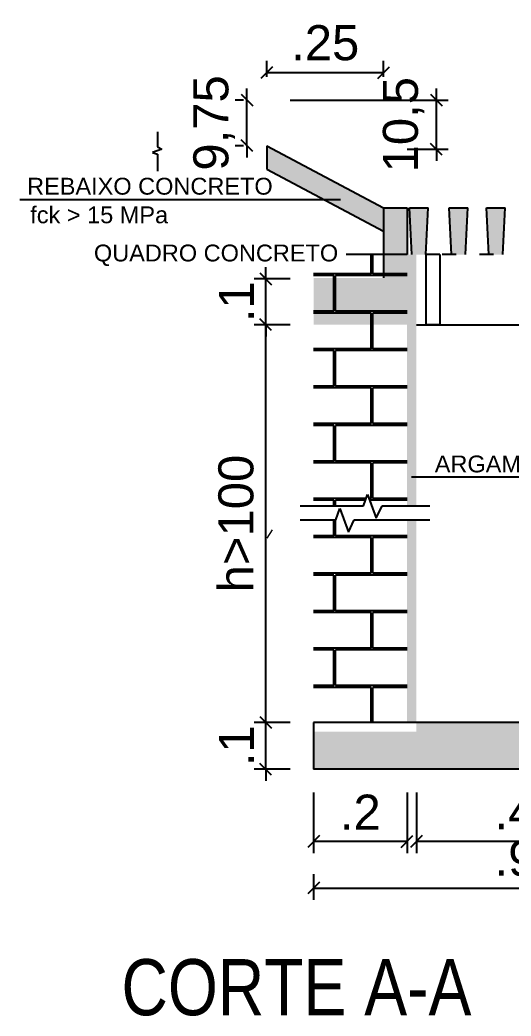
# Model space of a CAD drawing. Header units: feet. Extents: x 203667 to 205527, y 9204857 to 9205156.
# Drawn here: x 203750.355 to 203751.406, y 9204902.437 to 9204904.566 of the extents above; entities that cross this region are included whole.
import ezdxf

# ---------------------------------------------------------------- set-up
doc = ezdxf.new("R2010")
doc.units = ezdxf.units.FT
doc.header["$LTSCALE"] = 0.3
doc.header["$MEASUREMENT"] = 0
doc.layers.add('Cotas Calçadas', color=7, linetype='Continuous', lineweight=25)
doc.layers.add('PENA015', color=1, linetype='Continuous', lineweight=15)
for name, color, linetype in [('cotas1', 7, 'Continuous'), ('LF', 7, 'Continuous'), ('projeção', 253, 'Continuous'), ('texto', 7, 'Continuous'), ('TEXTO-100', 7, 'Continuous'), ('TEXTURA', 7, 'Continuous')]:
    doc.layers.add(name, color=color, linetype=linetype)
doc.styles.add('COTA', font='arial.ttf')
doc.styles.add('ESC-50-60', font='arial.ttf', dxfattribs={"height": 0.075})
doc.styles.add('TARCISIO', font='swissci.ttf')
doc.dimstyles.new('ESC-50', dxfattribs={"dimtxt": 0.075, "dimasz": 0.025, "dimexe": 0.025, "dimexo": 0.05, "dimgap": 0.025, "dimtad": 1, "dimzin": 12, "dimdsep": 46, "dimtxsty": 'ESC-50-60', "dimblk": 'OBLIQUE', "dimcen": 0.09, "dimclrd": 256, "dimclre": 256, "dimclrt": 1, "dimadec": 0, "dimazin": 0, "dimtfac": 1, "dimtix": 1, "dimtmove": 0, "dimatfit": 3, "dimfxl": 1, "dimtolj": 1, "dimtzin": 12, "dimarcsym": 0})
pattern_1 = [(49.99999999999999, (203650.4998290442, 9204863.619593337), (0.07172601826007535, -0.006275213498259512), [0.007500000000000001, -0.08250000000000002]), (355, (203650.4998290442, 9204863.619593337), (-0.0138751333613, 0.0752192133700012), [0.006, -0.066]), (100.4514, (203650.5058062122, 9204863.619070403), (0.05785093817140216, 0.06894395420609536), [0.006374018999999976, -0.07011421119999964]), (46.18420000000002, (203650.4998290442, 9204863.639593337), (0.1067241048625645, -0.01655190143290181), [0.01124999999999997, -0.1237499999999997]), (96.63559999999998, (203650.5087227187, 9204863.638214007), (0.09346627055487033, 0.09741178709004418), [0.009561028799999958, -0.1051712999999996]), (351.1842, (203650.4998290442, 9204863.639593337), (0.09346619451336273, 0.09741186009253247), [0.009000000000000005, -0.09900000000000005]), (21, (203650.5098290442, 9204863.634593338), (0.05969070521184618, -0.04026188906653388), [0.007500000000000001, -0.08250000000000002]), (326.0000000000001, (203650.5098290442, 9204863.634593338), (0.02433153319215817, 0.07251500450468532), [0.006, -0.066]), (71.4514, (203650.5148032675, 9204863.631238176), (0.08402226285814901, 0.03225304967099524), [0.006374019000000002, -0.0701142112]), (37.50000000000001, (203650.4998290442, 9204863.619593337), (0.001215985531729067, 0.03328938538313116), [0, -0.06520000000000001, 0, -0.067, 0, -0.06625000000000002]), (7.500000000000001, (203650.4998290442, 9204863.619593337), (0.02630695374421486, 0.03944117118823603), [0, -0.0382, 0, -0.0637, 0, -0.02525]), (327.5, (203650.4775290443, 9204863.619593337), (0.05338224361724091, -0.00225548717343798), [0, -0.025, 0, -0.07800000000000001, 0, -0.1035]), (317.5, (203650.4675290443, 9204863.619593337), (0.05831861693423862, 0.01001049823323177), [0, -0.0325, 0, -0.05180000000000001, 0, -0.0735])]

# ---------------------------------------------------------------- blocks, each defined once
blk = doc.blocks.new('_Oblique')
at = {"layer": 'cotas1', "color": 0, "lineweight": -2}
blk.add_line((-0.5, -0.5), (0.5, 0.5), dxfattribs=at)
blk = doc.blocks.new('*D70')
at = {"layer": 'Cotas Calçadas', "lineweight": -2, "transparency": 16777216}
for p, q in [((203750.8406949393, 9204904.3946558), (203750.8406949393, 9204904.4196558)), ((203750.8332251394, 9204904.3946558), (203750.8156949393, 9204904.3946558)), ((203750.8406949393, 9204904.2971558), (203750.8406949393, 9204904.3946558)), ((203750.8332251394, 9204904.2971558), (203750.8156949393, 9204904.2971558)), ((203750.8406949393, 9204904.2971558), (203750.8406949393, 9204904.272155799))]:
    blk.add_line(p, q, dxfattribs=at)
at = {"layer": 'Defpoints', "color": 0, "transparency": 16777216}
for p in [(203750.8406949393, 9204904.3946558), (203750.8832251393, 9204904.3946558), (203750.8832251393, 9204904.2971558)]:
    blk.add_point(p, dxfattribs=at)
at = {"layer": 'Cotas Calçadas', "lineweight": -2, "transparency": 16777216, "xscale": 0.025, "yscale": 0.025, "zscale": 0.025}
for p, rotation in [((203750.8406949393, 9204904.3946558), 270), ((203750.8406949393, 9204904.2971558), 90)]:
    blk.add_blockref('_Oblique', p, dxfattribs=dict(at, rotation=rotation))
at = {"layer": 'Cotas Calçadas', "color": 1, "transparency": 16777216, "insert": (203750.7706233184, 9204904.345905798), "char_height": 0.075, "attachment_point": 5, "rotation": 90, "style": 'ESC-50-60'}
blk.add_mtext('\\A1;9,75', dxfattribs=at)
blk = doc.blocks.new('*D71')
at = {"layer": 'Cotas Calçadas', "lineweight": -2, "transparency": 16777216}
for p, q in [((203751.2460643467, 9204904.3946558), (203751.2460643467, 9204904.4196558)), ((203750.9332251393, 9204904.3946558), (203751.2710643467, 9204904.3946558)), ((203751.2460643467, 9204904.289655799), (203751.2460643467, 9204904.3946558)), ((203751.1832251393, 9204904.289655799), (203751.2710643467, 9204904.289655799)), ((203751.2460643467, 9204904.289655799), (203751.2460643467, 9204904.264655799))]:
    blk.add_line(p, q, dxfattribs=at)
at = {"layer": 'Defpoints', "color": 0, "transparency": 16777216}
for p in [(203750.8832251393, 9204904.3946558), (203751.2460643467, 9204904.3946558), (203751.1332251393, 9204904.289655799)]:
    blk.add_point(p, dxfattribs=at)
at = {"layer": 'Cotas Calçadas', "lineweight": -2, "transparency": 16777216, "xscale": 0.025, "yscale": 0.025, "zscale": 0.025}
for p, rotation in [((203751.2460643467, 9204904.3946558), 270), ((203751.2460643467, 9204904.289655799), 90)]:
    blk.add_blockref('_Oblique', p, dxfattribs=dict(at, rotation=rotation))
at = {"layer": 'Cotas Calçadas', "color": 1, "transparency": 16777216, "insert": (203751.1759927258, 9204904.342155797), "char_height": 0.075, "attachment_point": 5, "rotation": 90, "style": 'ESC-50-60'}
blk.add_mtext('\\A1;10,5', dxfattribs=at)
blk = doc.blocks.new('*D72')
at = {"layer": 'Cotas Calçadas', "lineweight": -2, "transparency": 16777216}
for p, q in [((203750.8832251392, 9204904.444655797), (203750.8832251392, 9204904.478563402)), ((203751.1332251392, 9204904.444655797), (203751.1332251392, 9204904.478563402)), ((203750.8832251392, 9204904.453563401), (203751.1332251392, 9204904.453563401))]:
    blk.add_line(p, q, dxfattribs=at)
at = {"layer": 'Defpoints', "color": 0, "transparency": 16777216}
for p in [(203751.1332251392, 9204904.453563401), (203750.8832251392, 9204904.394655796), (203751.1332251392, 9204904.394655796)]:
    blk.add_point(p, dxfattribs=at)
at = {"layer": 'Cotas Calçadas', "lineweight": -2, "transparency": 16777216, "xscale": 0.025, "yscale": 0.025, "zscale": 0.025, "rotation": 180}
blk.add_blockref('_Oblique', (203750.8832251392, 9204904.453563401), dxfattribs=at)
at = {"layer": 'Cotas Calçadas', "lineweight": -2, "transparency": 16777216, "xscale": 0.025, "yscale": 0.025, "zscale": 0.025}
blk.add_blockref('_Oblique', (203751.1332251392, 9204904.453563401), dxfattribs=at)
at = {"layer": 'Cotas Calçadas', "color": 1, "transparency": 16777216, "insert": (203751.0082251392, 9204904.516856376), "char_height": 0.075, "attachment_point": 5, "style": 'ESC-50-60'}
blk.add_mtext('\\A1;.25', dxfattribs=at)
blk = doc.blocks.new('*D73')
at = {"layer": 'Cotas Calçadas', "lineweight": -2, "transparency": 16777216}
for p, q in [((203750.8809468572, 9204904.012759617), (203750.8809468572, 9204904.037759617)), ((203750.9332251393, 9204904.012759617), (203750.8559468572, 9204904.012759617)), ((203750.8809468572, 9204903.914655799), (203750.8809468572, 9204904.012759617)), ((203750.9332251393, 9204903.914655799), (203750.8559468572, 9204903.914655799)), ((203750.8809468572, 9204903.914655799), (203750.8809468572, 9204903.889655799))]:
    blk.add_line(p, q, dxfattribs=at)
at = {"layer": 'Defpoints', "color": 0, "transparency": 16777216}
for p in [(203750.8809468572, 9204904.012759617), (203750.9832251393, 9204904.012759617), (203750.9832251393, 9204903.914655799)]:
    blk.add_point(p, dxfattribs=at)
at = {"layer": 'Cotas Calçadas', "lineweight": -2, "transparency": 16777216, "xscale": 0.025, "yscale": 0.025, "zscale": 0.025}
for p, rotation in [((203750.8809468572, 9204904.012759617), 270), ((203750.8809468572, 9204903.914655799), 90)]:
    blk.add_blockref('_Oblique', p, dxfattribs=dict(at, rotation=rotation))
at = {"layer": 'Cotas Calçadas', "color": 1, "transparency": 16777216, "insert": (203750.8182933809, 9204903.963707706), "char_height": 0.075, "attachment_point": 5, "rotation": 90, "style": 'ESC-50-60'}
blk.add_mtext('\\A1;.1', dxfattribs=at)
blk = doc.blocks.new('*D83')
at = {"layer": 'Cotas Calçadas', "lineweight": -2, "transparency": 16777216}
for p, q in [((203750.9832251392, 9204902.914655793), (203750.9832251392, 9204902.78519673)), ((203751.1832251393, 9204902.914655793), (203751.1832251393, 9204902.78519673)), ((203751.1832251393, 9204902.810196731), (203750.9832251392, 9204902.810196731))]:
    blk.add_line(p, q, dxfattribs=at)
at = {"layer": 'Defpoints', "color": 0, "transparency": 16777216}
for p in [(203750.9832251392, 9204902.964655794), (203751.1832251393, 9204902.964655794), (203750.9832251392, 9204902.810196731)]:
    blk.add_point(p, dxfattribs=at)
at = {"layer": 'Cotas Calçadas', "lineweight": -2, "transparency": 16777216, "xscale": 0.025, "yscale": 0.025, "zscale": 0.025, "rotation": 180}
blk.add_blockref('_Oblique', (203750.9832251392, 9204902.810196731), dxfattribs=at)
at = {"layer": 'Cotas Calçadas', "lineweight": -2, "transparency": 16777216, "xscale": 0.025, "yscale": 0.025, "zscale": 0.025}
blk.add_blockref('_Oblique', (203751.1832251393, 9204902.810196731), dxfattribs=at)
at = {"layer": 'Cotas Calçadas', "color": 1, "transparency": 16777216, "insert": (203751.0832251392, 9204902.87285021), "char_height": 0.075, "attachment_point": 5, "style": 'ESC-50-60'}
blk.add_mtext('\\A1;.2', dxfattribs=at)
blk = doc.blocks.new('*D84')
at = {"layer": 'Cotas Calçadas', "lineweight": -2, "transparency": 16777216}
for p, q in [((203750.8809468572, 9204903.064655798), (203750.8809468572, 9204903.089655798)), ((203750.9332251393, 9204903.064655798), (203750.8559468572, 9204903.064655798)), ((203750.8809468572, 9204902.964655798), (203750.8809468572, 9204903.064655798)), ((203750.9332251393, 9204902.964655798), (203750.8559468572, 9204902.964655798)), ((203750.8809468572, 9204902.964655798), (203750.8809468572, 9204902.939655798))]:
    blk.add_line(p, q, dxfattribs=at)
at = {"layer": 'Defpoints', "color": 0, "transparency": 16777216}
for p in [(203750.8809468572, 9204903.064655798), (203750.9832251393, 9204903.064655798), (203750.9832251393, 9204902.964655798)]:
    blk.add_point(p, dxfattribs=at)
at = {"layer": 'Cotas Calçadas', "lineweight": -2, "transparency": 16777216, "xscale": 0.025, "yscale": 0.025, "zscale": 0.025}
for p, rotation in [((203750.8809468572, 9204903.064655798), 270), ((203750.8809468572, 9204902.964655798), 90)]:
    blk.add_blockref('_Oblique', p, dxfattribs=dict(at, rotation=rotation))
at = {"layer": 'Cotas Calçadas', "color": 1, "transparency": 16777216, "insert": (203750.8182933809, 9204903.014655795), "char_height": 0.075, "attachment_point": 5, "rotation": 90, "style": 'ESC-50-60'}
blk.add_mtext('\\A1;.1', dxfattribs=at)
blk = doc.blocks.new('*D86')
at = {"layer": 'Cotas Calçadas', "lineweight": -2, "transparency": 16777216}
for p, q in [((203750.9832251393, 9204902.740196731), (203750.9832251393, 9204902.685590373)), ((203751.9032251392, 9204902.740196731), (203751.9032251392, 9204902.685590373)), ((203750.9832251393, 9204902.710590374), (203751.9032251392, 9204902.710590374))]:
    blk.add_line(p, q, dxfattribs=at)
at = {"layer": 'Defpoints', "color": 0, "transparency": 16777216}
for p in [(203750.9832251393, 9204902.790196732), (203751.9032251392, 9204902.790196732), (203751.9032251392, 9204902.710590374)]:
    blk.add_point(p, dxfattribs=at)
at = {"layer": 'Cotas Calçadas', "lineweight": -2, "transparency": 16777216, "xscale": 0.025, "yscale": 0.025, "zscale": 0.025, "rotation": 180}
blk.add_blockref('_Oblique', (203750.9832251393, 9204902.710590374), dxfattribs=at)
at = {"layer": 'Cotas Calçadas', "lineweight": -2, "transparency": 16777216, "xscale": 0.025, "yscale": 0.025, "zscale": 0.025}
blk.add_blockref('_Oblique', (203751.9032251392, 9204902.710590374), dxfattribs=at)
at = {"layer": 'Cotas Calçadas', "color": 1, "transparency": 16777216, "insert": (203751.4432251393, 9204902.773883348), "char_height": 0.075, "attachment_point": 5, "style": 'ESC-50-60'}
blk.add_mtext('\\A1;.92', dxfattribs=at)
blk = doc.blocks.new('*D87')
at = {"layer": 'Cotas Calçadas', "lineweight": -2, "transparency": 16777216}
for p, q in [((203751.2032251392, 9204902.914655793), (203751.2032251392, 9204902.78519673)), ((203751.6832251393, 9204902.914655793), (203751.6832251393, 9204902.78519673)), ((203751.6832251393, 9204902.810196731), (203751.2032251392, 9204902.810196731))]:
    blk.add_line(p, q, dxfattribs=at)
at = {"layer": 'Defpoints', "color": 0, "transparency": 16777216}
for p in [(203751.2032251392, 9204902.964655794), (203751.6832251393, 9204902.964655794), (203751.2032251392, 9204902.810196731)]:
    blk.add_point(p, dxfattribs=at)
at = {"layer": 'Cotas Calçadas', "lineweight": -2, "transparency": 16777216, "xscale": 0.025, "yscale": 0.025, "zscale": 0.025, "rotation": 180}
blk.add_blockref('_Oblique', (203751.2032251392, 9204902.810196731), dxfattribs=at)
at = {"layer": 'Cotas Calçadas', "lineweight": -2, "transparency": 16777216, "xscale": 0.025, "yscale": 0.025, "zscale": 0.025}
blk.add_blockref('_Oblique', (203751.6832251393, 9204902.810196731), dxfattribs=at)
at = {"layer": 'Cotas Calçadas', "color": 1, "transparency": 16777216, "insert": (203751.4432251392, 9204902.873489706), "char_height": 0.075, "attachment_point": 5, "style": 'ESC-50-60'}
blk.add_mtext('\\A1;.48', dxfattribs=at)
blk = doc.blocks.new('*D88')
at = {"layer": 'Cotas Calçadas', "lineweight": -2, "transparency": 16777216}
for p, q in [((203750.9332251393, 9204903.914655799), (203750.8559468574, 9204903.914655799)), ((203750.8809468574, 9204903.064655798), (203750.8809468574, 9204903.914655799)), ((203750.9332251393, 9204903.064655798), (203750.8559468574, 9204903.064655798))]:
    blk.add_line(p, q, dxfattribs=at)
at = {"layer": 'Defpoints', "color": 0, "transparency": 16777216}
for p in [(203750.8809468574, 9204903.914655799), (203750.9832251393, 9204903.914655799), (203750.9832251393, 9204903.064655798)]:
    blk.add_point(p, dxfattribs=at)
at = {"layer": 'Cotas Calçadas', "lineweight": -2, "transparency": 16777216, "xscale": 0.025, "yscale": 0.025, "zscale": 0.025}
for p, rotation in [((203750.8809468574, 9204903.914655799), 90), ((203750.8809468574, 9204903.064655798), 270)]:
    blk.add_blockref('_Oblique', p, dxfattribs=dict(at, rotation=rotation))
at = {"layer": 'Cotas Calçadas', "color": 1, "transparency": 16777216, "insert": (203750.8176538858, 9204903.489655796), "char_height": 0.075, "attachment_point": 5, "rotation": 90, "style": 'ESC-50-60'}
blk.add_mtext('\\A1;h>100', dxfattribs=at)

msp = doc.modelspace()

# ---------------------------------------------------------------- hatches: boundary and pattern name
at = {"layer": 'LF', "linetype": 'Continuous'}
h = msp.add_hatch(dxfattribs=at)
h.set_pattern_fill('AR-CONC', color=251, scale=0.01, style=0)
h.set_pattern_definition(pattern_1)
h.paths.add_polyline_path([(203751.2032251393, 9204903.914655795), (203751.2032251393, 9204904.014655795), (203750.9832251393, 9204904.014655795), (203750.9832251393, 9204903.914655795)])
h.paths.add_polyline_path([(203751.2032251393, 9204904.014655795), (203751.2032251393, 9204904.064655794), (203751.1932251393, 9204904.064655794), (203751.1832251393, 9204904.064655794), (203751.1832251393, 9204904.164655795), (203751.1332251392, 9204904.164655795), (203751.1332251392, 9204904.014655795)])
h.paths.add_polyline_path([(203751.1332251392, 9204904.114655795), (203751.1332251392, 9204904.164655795), (203750.8832251392, 9204904.297155796), (203750.8832251392, 9204904.247155795)])
h.paths.add_polyline_path([(203751.2232251393, 9204904.064655794), (203751.2282251392, 9204904.164655795), (203751.1882251393, 9204904.164655795), (203751.1932251393, 9204904.064655794)])
h.paths.add_polyline_path([(203751.3082251393, 9204904.064655794), (203751.3132251393, 9204904.164655795), (203751.2732251392, 9204904.164655795), (203751.2782251392, 9204904.064655794)])
h.paths.add_polyline_path([(203751.3882251392, 9204904.064655794), (203751.3932251392, 9204904.164655795), (203751.3532251392, 9204904.164655795), (203751.3582251393, 9204904.064655794)])
h.paths.add_polyline_path([(203751.4682251392, 9204904.064655794), (203751.4732251393, 9204904.164655795), (203751.4332251393, 9204904.164655795), (203751.4382251393, 9204904.064655794)])
h.paths.add_polyline_path([(203751.5482251393, 9204904.064655794), (203751.5532251393, 9204904.164655795), (203751.5132251392, 9204904.164655795), (203751.5182251392, 9204904.064655794)])
h.paths.add_polyline_path([(203751.6282251392, 9204904.064655794), (203751.6332251392, 9204904.164655795), (203751.6325503876, 9204904.164655795), (203751.5932251392, 9204904.164655795), (203751.5982251393, 9204904.064655794)])
h.paths.add_polyline_path([(203751.6632251393, 9204903.914655795), (203751.6632251393, 9204904.064655794), (203751.6332251392, 9204904.064655794), (203751.6332251392, 9204903.914655795)])
h.paths.add_polyline_path([(203751.8332251392, 9204904.064655794), (203751.8332251392, 9204904.394655796), (203751.7632251392, 9204904.394655796, 0.414213562373089), (203751.7332251393, 9204904.364655795), (203751.7032251393, 9204904.214655794), (203751.7032251393, 9204904.064655794)])
h.paths.add_polyline_path([(203751.9032251392, 9204902.964655794), (203751.9032251392, 9204903.064655794), (203751.2032251393, 9204903.064655794), (203751.2032251393, 9204903.044655794), (203750.9832251393, 9204903.044655794), (203750.9832251393, 9204902.964655794)])
h = msp.add_hatch(dxfattribs=at)
h.set_pattern_fill('AR-CONC', color=251, scale=0.01, style=0)
h.set_pattern_definition(pattern_1)
h.paths.add_polyline_path([(203751.8332251392, 9204904.064655794), (203751.8332251392, 9204904.394655796), (203751.7632251392, 9204904.394655796, 0.4142135623752261), (203751.7332251393, 9204904.364655795), (203751.7032251393, 9204904.214655794), (203751.7032251393, 9204904.064655794)])
h.paths.add_polyline_path([(203751.6632251393, 9204904.064655794), (203751.6332251392, 9204904.064655794), (203751.6332251392, 9204903.914655795), (203751.6632251393, 9204903.914655795)])
h.paths.add_polyline_path([(203751.1832251393, 9204904.164655795), (203751.1332251392, 9204904.164655795), (203751.1332251392, 9204904.014655795), (203751.2032251393, 9204904.014655795), (203751.2032251393, 9204904.064655794), (203751.1932251393, 9204904.064655794), (203751.1832251393, 9204904.064655794)])
h.paths.add_polyline_path([(203751.1332251392, 9204904.114655795), (203751.1332251392, 9204904.164655795), (203750.8832251392, 9204904.297155796), (203750.8832251392, 9204904.247155795)])
h.paths.add_polyline_path([(203751.9032251392, 9204902.964655794), (203751.9032251392, 9204903.064655794), (203751.2032251393, 9204903.064655794), (203751.2032251393, 9204903.044655794), (203750.9832251393, 9204903.044655794), (203750.9832251393, 9204902.964655794)])
h.paths.add_polyline_path([(203751.2282251392, 9204904.164655795), (203751.1882251393, 9204904.164655795), (203751.1932251393, 9204904.064655794), (203751.2232251393, 9204904.064655794)])
h.paths.add_polyline_path([(203751.3082251393, 9204904.064655794), (203751.3132251393, 9204904.164655795), (203751.2732251392, 9204904.164655795), (203751.2782251392, 9204904.064655794)])
h.paths.add_polyline_path([(203751.3582251393, 9204904.064655794), (203751.3882251392, 9204904.064655794), (203751.3932251392, 9204904.164655795), (203751.3532251392, 9204904.164655795)])
h.paths.add_polyline_path([(203751.4732251393, 9204904.164655795), (203751.4332251393, 9204904.164655795), (203751.4382251393, 9204904.064655794), (203751.4682251392, 9204904.064655794)])
h.paths.add_polyline_path([(203751.5182251392, 9204904.064655794), (203751.5482251393, 9204904.064655794), (203751.5532251393, 9204904.164655795), (203751.5132251392, 9204904.164655795)])
h.paths.add_polyline_path([(203751.5982251393, 9204904.064655794), (203751.6282251392, 9204904.064655794), (203751.6332251392, 9204904.164655795), (203751.6325503876, 9204904.164655795), (203751.5932251392, 9204904.164655795)])
at = {"layer": 'LF'}
h = msp.add_hatch(dxfattribs=at)
h.set_pattern_fill('AR-SAND', color=251, scale=0.014, angle=-90.00000000000001, style=0)
h.set_pattern_definition([(307.5, (203650.4998290442, 9204863.913397867), (0.02697553276618422, 0.00088190701353451), [0, -0.02127999999999994, 0, -0.02379999999999994, 0, -0.02274999999999994]), (277.5, (203650.4998290442, 9204863.913397867), (0.03951004491321636, -0.02477687387374819), [0, -0.01148, 0, -0.01918, 0, -0.00735]), (237.5, (203650.4998290442, 9204863.930617867), (7.922674951749596e-05, -0.04359798606452093), [0, -0.006999999999999999, 0, -0.0252, 0, -0.03290000000000001]), (227.5, (203650.4998290442, 9204863.930617867), (0.01228745790907948, -0.04208577246401211), [0, -0.003499999999999988, 0, -0.01651999999999992, 0, -0.01889999999999992])])
h.paths.add_polyline_path([(203751.7032251393, 9204903.564655794), (203751.6832251393, 9204903.564655794), (203751.6832251393, 9204903.641286904), (203751.7032251392, 9204903.641286904)])
h.paths.add_polyline_path([(203751.6832251393, 9204903.914655795), (203751.7032251392, 9204903.914655795), (203751.7032251392, 9204903.671334144), (203751.6832251393, 9204903.671334144)])
h.paths.add_polyline_path([(203751.1832251393, 9204904.064655794), (203751.2032251392, 9204904.064655794), (203751.2032251392, 9204903.52739145), (203751.1832251393, 9204903.52739145)])
h.paths.add_polyline_path([(203751.1832251393, 9204903.49734421), (203751.2032251392, 9204903.49734421), (203751.2032251392, 9204903.064655794), (203751.1832251393, 9204903.064655794)])
at = {"layer": 'TEXTURA', "linetype": 'Continuous'}
h = msp.add_hatch(color=253, dxfattribs=at)
h.paths.add_polyline_path([(203751.9032251392, 9204903.064655794), (203751.2032251393, 9204903.064655794), (203751.2032251393, 9204903.044655794), (203750.9832251393, 9204903.044655794), (203750.9832251393, 9204902.985112205), (203751.0616701399, 9204902.985112205, -0.7006834302685213), (203751.064076923, 9204902.991737949, -1), (203751.064076923, 9204902.984237948, -0.1759978161743987), (203751.0616701399, 9204902.985112205), (203750.9832251393, 9204902.985112205), (203750.9832251393, 9204902.964655794), (203751.9032251392, 9204902.964655794)])
h.paths.add_polyline_path([(203751.2032251393, 9204904.014655795), (203750.9832251393, 9204904.014655795), (203750.9832251393, 9204903.914655795), (203751.2032251393, 9204903.914655795)])
h.paths.add_polyline_path([(203751.1832251393, 9204904.164655795), (203751.1332251392, 9204904.164655795), (203751.1332251392, 9204904.03937558), (203751.1599360644, 9204904.03937558, -0.4142135623723847), (203751.1636860644, 9204904.043125581, -1), (203751.1636860644, 9204904.035625583, -0.4142135623738054), (203751.1599360644, 9204904.03937558), (203751.1332251392, 9204904.03937558), (203751.1332251392, 9204904.014655795), (203751.2032251393, 9204904.014655795), (203751.2032251393, 9204904.064655794), (203751.1832251393, 9204904.064655794)])
h.paths.add_polyline_path([(203750.8832251392, 9204904.297155796), (203750.8832251392, 9204904.247155795), (203751.0059417227, 9204904.182116006), (203751.0333759175, 9204904.182116006, -0.4142135623723847), (203751.0371259175, 9204904.185866006, -1), (203751.0371259175, 9204904.178366005, -0.4142135623738054), (203751.0333759175, 9204904.182116006), (203751.0059417227, 9204904.182116006), (203751.1332251392, 9204904.114655795), (203751.1332251392, 9204904.164655795)])
h.paths.add_polyline_path([(203751.2282251392, 9204904.164655795), (203751.1882251393, 9204904.164655795), (203751.1932251393, 9204904.064655794), (203751.2032251393, 9204904.064655794), (203751.2232251393, 9204904.064655794)])
h.paths.add_polyline_path([(203751.3132251393, 9204904.164655795), (203751.2732251392, 9204904.164655795), (203751.2782251392, 9204904.064655794), (203751.3082251393, 9204904.064655794)])
h.paths.add_polyline_path([(203751.3932251392, 9204904.164655795), (203751.3532251392, 9204904.164655795), (203751.3582251393, 9204904.064655794), (203751.3882251392, 9204904.064655794)])
h.paths.add_polyline_path([(203751.4732251393, 9204904.164655795), (203751.4526000763, 9204904.164655795), (203751.4526000763, 9204904.154199392, -1), (203751.4526000763, 9204904.146699393, -1), (203751.4526000763, 9204904.154199392), (203751.4526000763, 9204904.164655795), (203751.4332251393, 9204904.164655795), (203751.4382251393, 9204904.064655794), (203751.4682251392, 9204904.064655794)])
h.paths.add_polyline_path([(203751.5532251393, 9204904.164655795), (203751.5132251392, 9204904.164655795), (203751.5182251392, 9204904.064655794), (203751.5482251393, 9204904.064655794)])
h.paths.add_polyline_path([(203751.6332251392, 9204904.164655795), (203751.5932251392, 9204904.164655795), (203751.5982251393, 9204904.064655794), (203751.6282251392, 9204904.064655794)])
h.paths.add_polyline_path([(203751.6632251393, 9204904.064655794), (203751.6332251392, 9204904.064655794), (203751.6332251392, 9204903.914655795), (203751.6632251393, 9204903.914655795)])
h.paths.add_polyline_path([(203751.8332251392, 9204904.245431561), (203751.7848191921, 9204904.245431561, -0.4142135623734503), (203751.7810691921, 9204904.24168156, -1), (203751.7810691921, 9204904.249181561, -0.4142135623727399), (203751.7848191921, 9204904.245431561), (203751.8332251392, 9204904.245431561), (203751.8332251392, 9204904.394655796), (203751.7632251392, 9204904.394655796, 0.4142135623752261), (203751.7332251393, 9204904.364655795), (203751.7032251393, 9204904.214655794), (203751.7032251393, 9204904.064655794), (203751.8332251392, 9204904.064655794)])

# ---------------------------------------------------------------- linework, layer by layer
at = {"linetype": 'Continuous'}
for p, q in [((203750.8832251392, 9204904.297155796), (203750.8832251392, 9204904.247155795)), ((203750.8832251392, 9204904.297155796), (203751.1332251392, 9204904.164655795)), ((203750.8832251392, 9204904.247155795), (203751.1332251392, 9204904.114655795)), ((203751.1332251392, 9204904.164655795), (203751.1832251393, 9204904.164655795)), ((203751.1332251392, 9204904.164655795), (203751.1332251392, 9204904.014655795)), ((203751.1832251393, 9204904.164655795), (203751.1832251393, 9204904.064655794)), ((203751.1932251393, 9204904.064655794), (203751.1882251393, 9204904.164655795)), ((203751.1882251393, 9204904.164655795), (203751.2282251392, 9204904.164655795)), ((203751.2232251393, 9204904.064655794), (203751.2282251392, 9204904.164655795)), ((203751.2732251392, 9204904.164655795), (203751.3132251393, 9204904.164655795)), ((203751.2782251392, 9204904.064655794), (203751.2732251392, 9204904.164655795)), ((203751.3082251393, 9204904.064655794), (203751.3132251393, 9204904.164655795)), ((203751.3582251393, 9204904.064655794), (203751.3532251392, 9204904.164655795)), ((203751.3532251392, 9204904.164655795), (203751.3932251392, 9204904.164655795)), ((203751.3882251392, 9204904.064655794), (203751.3932251392, 9204904.164655795)), ((203751.1832251393, 9204904.064655794), (203751.0532251392, 9204904.064655794)), ((203751.2532251392, 9204904.064655794), (203751.2232251392, 9204904.064655794)), ((203751.2232251392, 9204904.064655794), (203751.2232251392, 9204903.914655795)), ((203751.2532251392, 9204904.064655794), (203751.2532251392, 9204903.914655795)), ((203751.2582251392, 9204904.064655794), (203751.2582251392, 9204904.064655794)), ((203751.2882251393, 9204904.064655794), (203751.2582251392, 9204904.064655794)), ((203751.3382251392, 9204904.064655794), (203751.3382251392, 9204904.064655794)), ((203751.3682251392, 9204904.064655794), (203751.3382251392, 9204904.064655794)), ((203751.2532251392, 9204903.914655795), (203751.2232251392, 9204903.914655795)), ((203750.9832251392, 9204903.064655794), (203750.9832251392, 9204902.964655794)), ((203751.6832251393, 9204903.064655794), (203750.9832251392, 9204903.064655794)), ((203751.9032251392, 9204902.964655794), (203750.9832251392, 9204902.964655794))]:
    msp.add_line(p, q, dxfattribs=at)
at = {"layer": 'LF'}
for p, q in [((203750.649250792, 9204904.327182882), (203750.649250792, 9204904.294518251)), ((203750.6591078734, 9204904.290064521), (203750.6391771652, 9204904.282512432)), ((203750.649250792, 9204904.294518251), (203750.6591078734, 9204904.290064521)), ((203750.6391771652, 9204904.282512432), (203750.649250792, 9204904.27915215)), ((203750.649250792, 9204904.27915215), (203750.649250792, 9204904.242884694)), ((203750.3553199125, 9204904.182116006), (203751.0408759175, 9204904.182116006)), ((203751.1066212342, 9204904.023343338), (203751.1066212342, 9204904.064655794)), ((203751.1103712342, 9204904.023343338), (203751.1103712342, 9204904.064655794)), ((203751.1066212342, 9204904.023343338), (203750.9832251392, 9204904.023343338)), ((203751.0266212343, 9204904.019593338), (203750.9832251392, 9204904.019593338)), ((203751.0266212343, 9204903.943343338), (203751.0266212343, 9204904.019593338)), ((203751.1832251393, 9204904.019593338), (203751.0303712343, 9204904.019593338)), ((203751.0303712343, 9204903.943343338), (203751.0303712343, 9204904.019593338)), ((203751.1832251393, 9204904.023343338), (203751.1103712342, 9204904.023343338)), ((203751.0266212343, 9204903.943343338), (203750.9832251392, 9204903.943343338)), ((203751.1066212342, 9204903.939593337), (203750.9832251392, 9204903.939593337)), ((203751.1832251393, 9204903.943343338), (203751.0303712343, 9204903.943343338)), ((203751.1066212342, 9204903.863343338), (203751.1066212342, 9204903.939593337)), ((203751.1832251393, 9204903.939593337), (203751.1103712342, 9204903.939593337)), ((203751.1103712342, 9204903.863343338), (203751.1103712342, 9204903.939593337)), ((203751.1066212342, 9204903.863343338), (203750.9832251392, 9204903.863343338)), ((203751.1832251393, 9204903.863343338), (203751.1103712342, 9204903.863343338)), ((203751.0266212343, 9204903.859593337), (203750.9832251392, 9204903.859593337)), ((203751.0266212343, 9204903.783343337), (203751.0266212343, 9204903.859593337)), ((203751.1832251393, 9204903.859593337), (203751.0303712343, 9204903.859593337)), ((203751.0303712343, 9204903.783343337), (203751.0303712343, 9204903.859593337)), ((203751.0266212343, 9204903.783343337), (203750.9832251392, 9204903.783343337)), ((203751.1066212342, 9204903.779593337), (203750.9832251392, 9204903.779593337)), ((203751.1832251393, 9204903.783343337), (203751.0303712343, 9204903.783343337)), ((203751.1066212342, 9204903.703343337), (203751.1066212342, 9204903.779593337)), ((203751.1832251393, 9204903.779593337), (203751.1103712342, 9204903.779593337)), ((203751.1103712342, 9204903.703343337), (203751.1103712342, 9204903.779593337)), ((203751.1066212342, 9204903.703343337), (203750.9832251392, 9204903.703343337)), ((203751.0266212343, 9204903.699593337), (203750.9832251392, 9204903.699593337)), ((203751.0266212343, 9204903.623343337), (203751.0266212343, 9204903.699593337)), ((203751.1832251393, 9204903.699593337), (203751.0303712343, 9204903.699593337)), ((203751.0303712343, 9204903.623343337), (203751.0303712343, 9204903.699593337)), ((203751.1832251393, 9204903.703343337), (203751.1103712342, 9204903.703343337)), ((203751.0266212343, 9204903.623343337), (203750.9832251392, 9204903.623343337)), ((203751.1066212342, 9204903.619593337), (203750.9832251392, 9204903.619593337)), ((203751.1832251393, 9204903.623343337), (203751.0303712343, 9204903.623343337)), ((203751.1066212342, 9204903.543343337), (203751.1066212342, 9204903.619593337)), ((203751.1832251393, 9204903.619593337), (203751.1103712342, 9204903.619593337)), ((203751.1103712342, 9204903.543343337), (203751.1103712342, 9204903.619593337)), ((203751.693499316, 9204903.588853875), (203751.1926346328, 9204903.588853875)), ((203751.0955926439, 9204903.543343337), (203750.9832251392, 9204903.543343337)), ((203751.090187957, 9204903.52739145), (203751.0985014464, 9204903.551928643)), ((203751.0985014464, 9204903.551928643), (203751.1173957579, 9204903.501328437)), ((203751.1066212342, 9204903.543343337), (203751.1017072324, 9204903.543343337)), ((203751.1832251393, 9204903.543343337), (203751.1103712342, 9204903.543343337)), ((203750.9543936148, 9204903.52739145), (203751.090187957, 9204903.52739145)), ((203751.0266212343, 9204903.539593337), (203750.9832251392, 9204903.539593337)), ((203751.0266212343, 9204903.52739145), (203751.0266212343, 9204903.539593337)), ((203751.0943220998, 9204903.539593337), (203751.0303712343, 9204903.539593337)), ((203751.0303712343, 9204903.52739145), (203751.0303712343, 9204903.539593337)), ((203751.0308664398, 9204903.49734421), (203751.0391799293, 9204903.521881403)), ((203751.0391799293, 9204903.521881403), (203751.0580742407, 9204903.471281195)), ((203751.1832251393, 9204903.539593337), (203751.1031074969, 9204903.539593337)), ((203751.1173957579, 9204903.501328437), (203751.1298107741, 9204903.52739145)), ((203751.1298107741, 9204903.52739145), (203751.2321177954, 9204903.52739145)), ((203750.9543936148, 9204903.49734421), (203751.0308664398, 9204903.49734421)), ((203751.0266212343, 9204903.463343337), (203751.0266212343, 9204903.49734421)), ((203751.0303712343, 9204903.463343337), (203751.0303712343, 9204903.49734421)), ((203751.0580742407, 9204903.471281195), (203751.0704892569, 9204903.49734421)), ((203751.0704892569, 9204903.49734421), (203751.2321177954, 9204903.49734421)), ((203751.0266212343, 9204903.463343337), (203750.9832251392, 9204903.463343337)), ((203751.1066212342, 9204903.459593337), (203750.9832251392, 9204903.459593337)), ((203751.1832251393, 9204903.463343337), (203751.0303712343, 9204903.463343337)), ((203751.1066212342, 9204903.383343337), (203751.1066212342, 9204903.459593337)), ((203751.1832251393, 9204903.459593337), (203751.1103712342, 9204903.459593337)), ((203751.1103712342, 9204903.383343337), (203751.1103712342, 9204903.459593337)), ((203751.1066212342, 9204903.383343337), (203750.9832251392, 9204903.383343337)), ((203751.0266212343, 9204903.379593337), (203750.9832251392, 9204903.379593337)), ((203751.0266212343, 9204903.303343337), (203751.0266212343, 9204903.379593337)), ((203751.1832251393, 9204903.379593337), (203751.0303712343, 9204903.379593337)), ((203751.0303712343, 9204903.303343337), (203751.0303712343, 9204903.379593337)), ((203751.1832251393, 9204903.383343337), (203751.1103712342, 9204903.383343337)), ((203751.0266212343, 9204903.303343337), (203750.9832251392, 9204903.303343337)), ((203751.1066212342, 9204903.299593337), (203750.9832251392, 9204903.299593337)), ((203751.1832251393, 9204903.303343337), (203751.0303712343, 9204903.303343337)), ((203751.1066212342, 9204903.223343337), (203751.1066212342, 9204903.299593337)), ((203751.1832251393, 9204903.299593337), (203751.1103712342, 9204903.299593337)), ((203751.1103712342, 9204903.223343337), (203751.1103712342, 9204903.299593337)), ((203751.1066212342, 9204903.223343337), (203750.9832251392, 9204903.223343337)), ((203751.1832251393, 9204903.223343337), (203751.1103712342, 9204903.223343337)), ((203751.0266212343, 9204903.219593337), (203750.9832251392, 9204903.219593337)), ((203751.0266212343, 9204903.143343337), (203751.0266212343, 9204903.219593337)), ((203751.1832251393, 9204903.219593337), (203751.0303712343, 9204903.219593337)), ((203751.0303712343, 9204903.143343337), (203751.0303712343, 9204903.219593337)), ((203751.0266212343, 9204903.143343337), (203750.9832251392, 9204903.143343337)), ((203751.1066212342, 9204903.139593337), (203750.9832251392, 9204903.139593337)), ((203751.1832251393, 9204903.143343337), (203751.0303712343, 9204903.143343337)), ((203751.1066212342, 9204903.064655794), (203751.1066212342, 9204903.139593337)), ((203751.1832251393, 9204903.139593337), (203751.1103712342, 9204903.139593337)), ((203751.1103712342, 9204903.064655794), (203751.1103712342, 9204903.139593337))]:
    msp.add_line(p, q, dxfattribs=at)
at = {"layer": 'PENA015'}
msp.add_line((203750.8945709502, 9204903.476166563), (203750.8833890321, 9204903.458207158), dxfattribs=at)
at = {"layer": 'projeção'}
msp.add_line((203751.2032251392, 9204903.914655795), (203751.6832251393, 9204903.914655795), dxfattribs=at)

# ---------------------------------------------------------------- texts
at = {"layer": 'texto', "style": 'TARCISIO'}
msp.add_text('CORTE A-A', height=0.12, dxfattribs=at).set_placement((203750.5725181467, 9204902.438805213))
at = {"layer": 'TEXTO-100', "color": 7, "style": 'COTA'}
for s, p in [('REBAIXO CONCRETO', (203750.3706507112, 9204904.192666264)), ('fck > 15 MPa', (203750.3774465645, 9204904.131477648)), ('QUADRO CONCRETO', (203750.5135805827, 9204904.04992584)), ('ARGAMASSA 1:3', (203751.2424891551, 9204903.599093532))]:
    msp.add_text(s, height=0.036, dxfattribs=at).set_placement(p)

# ---------------------------------------------------------------- dimensions: what is measured, and where the dimension line sits
at = {"layer": 'Cotas Calçadas'}
for base, p1, p2, picture, middle in [((203751.1332251392, 9204904.453563401), (203750.8832251392, 9204904.394655796), (203751.1332251392, 9204904.394655796), '*D72', (203751.0082251392, 9204904.516856376)), ((203751.9032251392, 9204902.710590374), (203750.9832251393, 9204902.790196732), (203751.9032251392, 9204902.790196732), '*D86', (203751.4432251393, 9204902.773883348))]:
    dim = msp.add_linear_dim(base=base, p1=p1, p2=p2, dimstyle='ESC-50', dxfattribs=at)
    dim.commit()
    dim.dimension.update_dxf_attribs({"geometry": picture, "text_midpoint": middle})
for base, p1, p2, text, picture, middle in [((203750.8406949393, 9204904.3946558), (203750.8832251392, 9204904.297155796), (203750.8832251392, 9204904.394655796), '9,75', '*D70', (203750.7706233184, 9204904.345905798)), ((203751.2460643467, 9204904.3946558), (203751.1332251392, 9204904.289655795), (203750.8832251392, 9204904.394655796), '10,5', '*D71', (203751.1759927258, 9204904.342155797)), ((203750.8809468574, 9204903.914655799), (203750.9832251392, 9204903.064655794), (203750.9832251392, 9204903.914655795), 'h>100', '*D88', (203750.8176538858, 9204903.489655796))]:
    dim = msp.add_linear_dim(base=base, p1=p1, p2=p2, angle=90, text=text, dimstyle='ESC-50', dxfattribs=at)
    dim.commit()
    dim.dimension.update_dxf_attribs({"geometry": picture, "text_midpoint": middle})
for base, p1, p2, angle, picture, middle in [((203750.8809468572, 9204904.012759617), (203750.9832251392, 9204903.914655795), (203750.9832251392, 9204904.012759613), 90, '*D73', (203750.8182933809, 9204903.963707706)), ((203750.8809468572, 9204903.064655798), (203750.9832251392, 9204902.964655794), (203750.9832251392, 9204903.064655794), 90, '*D84', (203750.8182933809, 9204903.014655795)), ((203750.9832251392, 9204902.810196731), (203751.1832251393, 9204902.964655794), (203750.9832251392, 9204902.964655794), 180, '*D83', (203751.0832251392, 9204902.87285021)), ((203751.2032251392, 9204902.810196731), (203751.6832251393, 9204902.964655794), (203751.2032251392, 9204902.964655794), 180, '*D87', (203751.4432251392, 9204902.873489706))]:
    dim = msp.add_linear_dim(base=base, p1=p1, p2=p2, angle=angle, dimstyle='ESC-50', dxfattribs=at)
    dim.commit()
    dim.dimension.update_dxf_attribs({"geometry": picture, "text_midpoint": middle})

doc.saveas('drawing.dxf')
